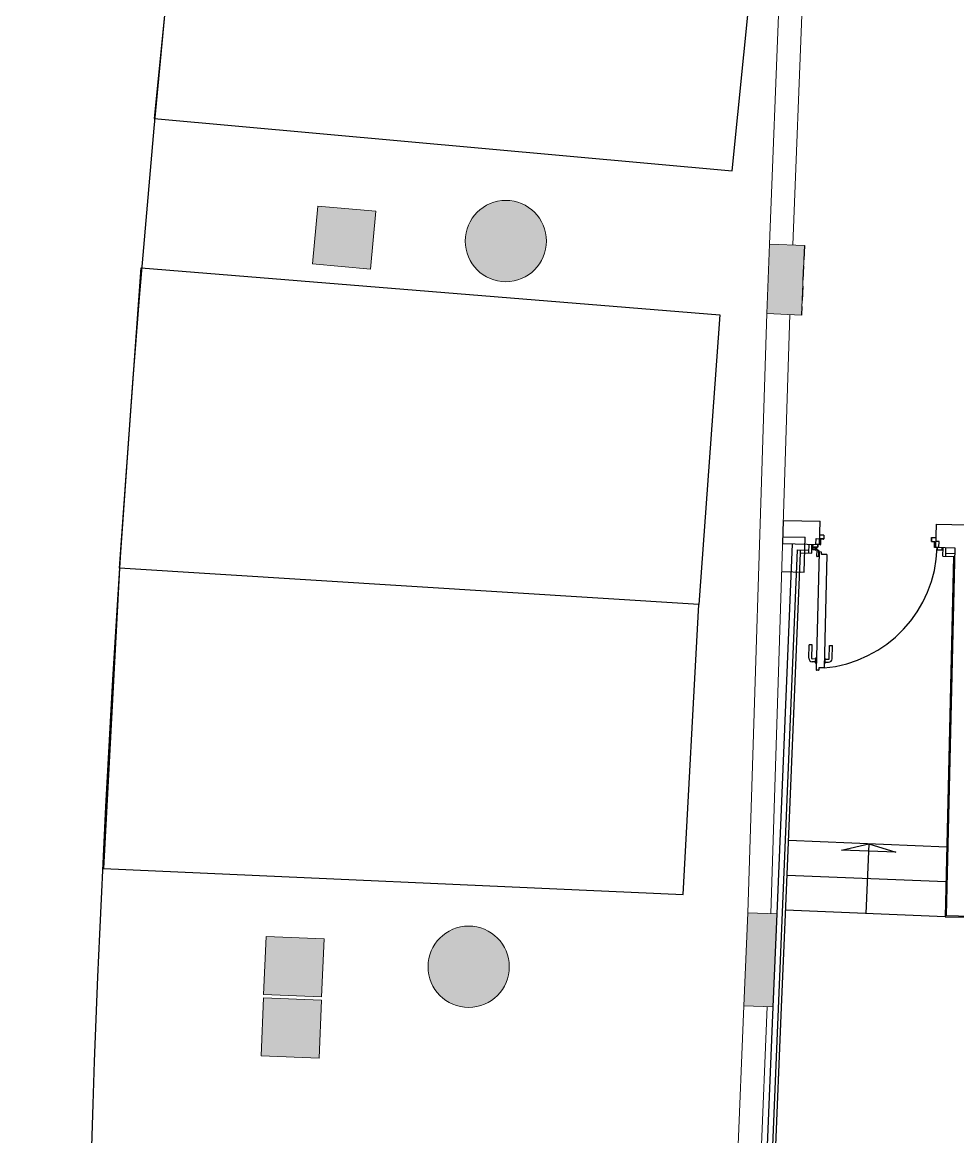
# Model space of a CAD drawing. Header units: centimetres. Extents: x 139057 to 200038, y 34824 to 80516.
# Drawn here: x 171256 to 172062, y 63910 to 64869 of the extents above; entities that cross this region are included whole.
import ezdxf

# ---------------------------------------------------------------- set-up
doc = ezdxf.new("R2010")
doc.units = ezdxf.units.CM
doc.header["$LTSCALE"] = 100
doc.linetypes.add('HIDDEN2', pattern=[0.175, 0.125, -0.05])
doc.layers.get('0').update_dxf_attribs({"lineweight": 0})
for name, color, linetype in [('0.05', 57, 'Continuous'), ('0.10 Intonaco', 8, 'Continuous'), ('0.15', 9, 'Continuous'), ('0.15 E1-E2_Serramenti', 9, 'Continuous'), ('0.20 Cartongessi', 70, 'Continuous'), ('0.20 Murature', 50, 'Continuous'), ('A-SEGNALETICA', 250, 'Continuous'), ('E1-E2_124$0$A-WALL', 6, 'Continuous'), ('ST-COLS-colonne ca sopra', 3, 'HIDDEN2')]:
    doc.layers.add(name, color=color, linetype=linetype)
doc.layers.add('410_STRUTTURE_001-AM_0', color=7, linetype='Continuous', lineweight=0)
doc.layers.add('430_TAVOLATI_001-AM_0', color=3, linetype='Continuous', lineweight=0)

# ---------------------------------------------------------------- blocks, each defined once
blk = doc.blocks.new('A$C55570532')
blk.add_arc((0.0149, 1.0814), 1.0679, 276.34777, 359.91807)
at = {"layer": '0.15 E1-E2_Serramenti'}
for p, q in [((0.104, 1.164), (0.074, 1.164)), ((0.074, 1.164), (0.074, 1.1625)), ((0.104, 1.1625), (0.074, 1.1625)), ((0.1045, 1.162), (0.1045, 1.131)), ((0.106, 1.162), (0.106, 1.131)), ((0.0105, 1.0785), (0.009, 1.0785)), ((0.009, 1.0785), (0.009, 1.0595)), ((0.0105, 1.0785), (0.0105, 1.0595)), ((0.053, 1.059), (0.011, 1.059)), ((0.053, 1.0575), (0.011, 1.0575)), ((0.0535, 1.0795), (0.0535, 1.0595)), ((0.055, 1.0795), (0.055, 1.0595)), ((0.076, 1.0815), (0.0555, 1.0815)), ((0.076, 1.08), (0.0555, 1.08)), ((0.0765, 1.1285), (0.0765, 1.082)), ((0.078, 1.1285), (0.078, 1.082)), ((0.104, 1.1305), (0.0785, 1.1305)), ((0.104, 1.129), (0.0785, 1.129))]:
    blk.add_line(p, q, dxfattribs=at)
at = {"layer": '0.15 E1-E2_Serramenti', "ltscale": 0.02}
for p, q in [((0.011, 1.0565), (0.011, 1.042)), ((0.013, 1.0575), (0.013, 1.0525)), ((0.039, 1.0575), (0.0438, 1.0444)), ((0.013, 1.0525), (0.0355, 1.0525)), ((0.016, 1.037), (0.035, 1.037)), ((0.0355, 1.0525), (0.0388, 1.0435)), ((0.0465, 1.0307), (0.0465, 0.982)), ((0.062, 1.0234), (0.0471, 1.0311)), ((0.0643, 1.0278), (0.0498, 1.0353)), ((0.067, 0.977), (0.0515, 0.977)), ((0.062, 1.0234), (0.062, 0.979)), ((0.067, 0.979), (0.062, 0.979)), ((0.067, 1.016), (0.067, 1.0234)), ((0.067, 1.016), (0.067, 0.001)), ((0.087, 1.017), (0.068, 1.017)), ((0.088, 0.998), (0.088, 1.016)), ((0.088, 1.0039), (0.088, 0.9989)), ((0.133, 0.997), (0.089, 0.997)), ((0.134, 0.996), (0.134, 0.021)), ((0, 0.1), (0, 0.215)), ((0.025, 0.215), (0, 0.215)), ((0.025, 0.1), (0.025, 0.215)), ((0.176, 0.215), (0.201, 0.215)), ((0.176, 0.1), (0.176, 0.215)), ((0.201, 0.1), (0.201, 0.215)), ((0.0595, 0.061), (0.0595, 0.104)), ((0.067, 0.105), (0.0605, 0.105)), ((0.134, 0.105), (0.1405, 0.105)), ((0.1415, 0.061), (0.1415, 0.104)), ((0.0595, 0.095), (0.03, 0.095)), ((0.0595, 0.07), (0.03, 0.07)), ((0.067, 0.06), (0.0605, 0.06)), ((0.088, 0.019), (0.088, 0.001)), ((0.133, 0.02), (0.089, 0.02)), ((0.134, 0.06), (0.1405, 0.06)), ((0.1415, 0.095), (0.171, 0.095)), ((0.1415, 0.07), (0.171, 0.07)), ((0.087, 0), (0.068, 0))]:
    blk.add_line(p, q, dxfattribs=at)
at = {"layer": '0.15 E1-E2_Serramenti'}
blk.add_lwpolyline([(1.034, 1.129, -0.414214), (1.032, 1.131), (1.032, 1.162, -0.414214), (1.034, 1.164), (1.064, 1.164), (1.064, 1.1625), (1.034, 1.1625, 0.414214), (1.0335, 1.162), (1.0335, 1.131, 0.414214), (1.034, 1.1305), (1.0595, 1.1305, -0.414214), (1.0615, 1.1285), (1.0615, 1.082, 0.414214), (1.062, 1.0815), (1.0825, 1.0815, -0.414214), (1.0845, 1.0795), (1.0845, 1.0595, 0.414214), (1.085, 1.059), (1.127, 1.059, 0.414214), (1.1275, 1.0595), (1.1275, 1.0785), (1.129, 1.0785), (1.129, 1.0595, -0.414214), (1.127, 1.0575), (1.085, 1.0575, -0.414214), (1.083, 1.0595), (1.083, 1.0795, 0.414214), (1.0825, 1.08), (1.062, 1.08, -0.414214), (1.06, 1.082), (1.06, 1.1285, 0.414214), (1.0595, 1.129)], format="xyb", close=True, dxfattribs=at)
for points in [[(0.069, 1.0815), (0.039, 1.0815), (0.039, 1.1315), (0.069, 1.1315)], [(1.069, 1.0815), (1.099, 1.0815), (1.099, 1.1315), (1.069, 1.1315)]]:
    blk.add_lwpolyline(points, close=True, dxfattribs=at)
at = {"layer": '0.15 E1-E2_Serramenti', "ltscale": 0.02}
blk.add_circle((0.0425, 1.037), 0.0075, dxfattribs=at)
at = {"layer": '0.15 E1-E2_Serramenti'}
for centre, radius, start, end in [((0.104, 1.162), 0.002, 0, 90), ((0.104, 1.162), 0.0005, 0, 90), ((0.053, 1.0595), 0.0005, 270, 360), ((0.053, 1.0595), 0.002, 270, 360), ((0.0555, 1.0795), 0.002, 90, 180), ((0.0555, 1.0795), 0.0005, 90, 180), ((0.076, 1.082), 0.0005, 270, 0), ((0.076, 1.082), 0.002, 270, 0), ((0.0785, 1.1285), 0.002, 90, 180), ((0.0785, 1.1285), 0.0005, 90, 180), ((0.104, 1.131), 0.0005, 270, 0), ((0.104, 1.131), 0.002, 270, 0)]:
    blk.add_arc(centre, radius, start, end, dxfattribs=at)
at = {"layer": '0.15 E1-E2_Serramenti', "ltscale": 0.02}
for centre, radius, start, end in [((0.011, 1.0595), 0.002, 180, 270), ((0.011, 1.0595), 0.0005, 180, 270), ((0.012, 1.0565), 0.001, 90, 180), ((0.016, 1.042), 0.005, 180, 270), ((0.0515, 0.982), 0.005, 180, 270), ((0.062, 1.0234), 0.005, 360, 62.67611), ((0.068, 1.016), 0.001, 90, 180), ((0.087, 1.016), 0.001, 0, 90), ((0.089, 0.998), 0.001, 180, 270), ((0.133, 0.996), 0.001, 0, 90), ((0.03, 0.1), 0.03, 180, 270), ((0.03, 0.1), 0.005, 180, 270), ((0.0605, 0.104), 0.001, 90, 180), ((0.1405, 0.104), 0.001, 360, 90), ((0.171, 0.1), 0.005, 270, 360), ((0.171, 0.1), 0.03, 270, 360), ((0.0605, 0.061), 0.001, 180, 270), ((0.068, 0.001), 0.001, 180, 270), ((0.087, 0.001), 0.001, 270, 360), ((0.089, 0.019), 0.001, 90, 180), ((0.133, 0.021), 0.001, 270, 360), ((0.1405, 0.061), 0.001, 270, 360)]:
    blk.add_arc(centre, radius, start, end, dxfattribs=at)

msp = doc.modelspace()

# ---------------------------------------------------------------- hatches: boundary and pattern name
at = {"layer": '410_STRUTTURE_001-AM_0'}
h = msp.add_hatch(color=256, dxfattribs=at)
h.paths.add_polyline_path([(170548.4, 67942.09), (170562.59, 67995.23), (170615.73, 67981.04), (170601.54, 67927.91)])
h.paths.add_polyline_path([(170478.06, 67321.22), (170492.25, 67374.36), (170545.39, 67360.17), (170531.2, 67307.03)])
h.paths.add_polyline_path([(170681.5, 67906.56), (170695.69, 67959.7), (170748.83, 67945.51), (170734.64, 67892.37)])
h.paths.add_polyline_path([(170352.07, 66791.64), (170366.26, 66844.78), (170313.12, 66858.97), (170298.93, 66805.83)])
h.paths.add_polyline_path([(170851.96, 66320.83), (170866.15, 66373.97), (170813.01, 66388.16), (170798.82, 66335.02)])
h.paths.add_polyline_path([(170233.98, 66560.95), (170246.88, 66609.26), (170198.57, 66622.15), (170185.68, 66573.85)])
h.paths.add_polyline_path([(170027.62, 65788.02), (170040.51, 65836.33), (169992.21, 65849.23), (169979.31, 65800.92)])
h.paths.add_polyline_path([(170330.97, 64078.41), (170345.15, 64131.55), (170292.01, 64145.74), (170277.83, 64092.6)])
h.paths.add_polyline_path([(169939.98, 65442.19), (169954.17, 65495.33), (169901.03, 65509.52), (169886.84, 65456.38)])
h.paths.add_polyline_path([(169827.92, 64813.92), (169842.11, 64867.06), (169788.97, 64881.25), (169774.78, 64828.11)])
h.paths.add_polyline_path([(169725.81, 64239.98), (169740, 64293.12), (169686.86, 64307.31), (169672.67, 64254.17)])
h.paths.add_polyline_path([(169710.85, 64183.95), (169671.88, 64251.39), (169671.9, 64251.27), (169657.71, 64198.14)])
h.paths.add_polyline_path([(170743.47, 65596.89), (170756.37, 65645.2), (170804.68, 65632.3), (170791.78, 65584)])
h.paths.add_polyline_path([(170638.14, 64065.88), (170640.39, 64120.83), (170585.43, 64123.08), (170583.18, 64068.12)])
h.paths.add_polyline_path([(170461.55, 64510.93), (170475.74, 64564.07), (170422.6, 64578.26), (170408.41, 64525.12)])
h.paths.add_polyline_path([(170685.06, 64781.88), (170699.25, 64835.02), (170646.11, 64849.2), (170631.92, 64796.07)])
h.paths.add_polyline_path([(170598.64, 64965.03), (170612.83, 65018.17), (170559.69, 65032.36), (170545.5, 64979.22)])
h.paths.add_polyline_path([(170580.81, 64010.17), (170583.06, 64065.13), (170638.02, 64062.88), (170635.77, 64007.92)])
h.paths.add_polyline_path([(170316.25, 64022.31), (170330.44, 64075.45), (170276.94, 64088.27), (170263.11, 64036.5)])
h.paths.add_polyline_path([(169617.52, 63634.29), (169631.71, 63687.42), (169578.57, 63701.61), (169564.38, 63648.47)])
h.paths.add_polyline_path([(169824.35, 62530.2), (169837.25, 62578.51), (169788.94, 62591.41), (169776.04, 62543.1)])
h.paths.add_polyline_path([(169916.15, 62894.64), (169969.29, 62880.45), (169983.48, 62933.59), (169930.34, 62947.77)])
h.paths.add_polyline_path([(170613.45, 63425.44), (170626.34, 63473.75), (170578.04, 63486.65), (170565.14, 63438.34)])
h.paths.add_polyline_path([(170146.62, 63467.8), (170160.81, 63520.94), (170107.67, 63535.13), (170093.48, 63481.99)])
h.paths.add_polyline_path([(170608.87, 62320.74), (170621.77, 62369.04), (170573.46, 62381.94), (170560.56, 62333.63)])
h.paths.add_polyline_path([(171142.51, 67725.83), (171156.7, 67778.97), (171209.84, 67764.78), (171195.65, 67711.64)])
h.paths.add_polyline_path([(170970.67, 67030.42), (170984.86, 67083.56), (171038, 67069.37), (171023.81, 67016.24)])
edge = h.paths.add_edge_path()
edge.add_arc((171939.42, 66525.14), 35, 0, 360)
edge = h.paths.add_edge_path()
edge.add_arc((172083.76, 67125.68), 35, 0, 360)
h.paths.add_polyline_path([(172225.45, 66505.87), (172254.6, 66498.78), (172268.76, 66557.09), (172239.61, 66564.17)])
h.paths.add_polyline_path([(172393.47, 66998.03), (172432.26, 66988.26), (172464.03, 67114.32), (172425.24, 67124.09)], flags=17)
h.paths.add_polyline_path([(171987.79, 67119.56), (172000.66, 67167.87), (171952.35, 67180.75), (171939.47, 67132.44)])
h.paths.add_polyline_path([(171841.36, 66514.8), (171852.17, 66563.61), (171803.36, 66574.43), (171792.54, 66525.62)])
edge = h.paths.add_edge_path()
edge.add_arc((171822.44, 65916.7), 35, 0, 360)
edge = h.paths.add_edge_path()
edge.add_arc((172254.92, 67717.19), 35, 0, 360)
h.paths.add_polyline_path([(172225.45, 66505.87), (172254.6, 66498.78), (172268.76, 66557.09), (172239.61, 66564.17)])
h.paths.add_polyline_path([(172093.63, 65861.02), (172123.15, 65855.66), (172133.87, 65914.69), (172104.36, 65920.05)])
h.paths.add_polyline_path([(172393.47, 66998.03), (172432.26, 66988.26), (172464.03, 67114.32), (172425.24, 67124.09)])
h.paths.add_polyline_path([(172134.58, 67636.14), (172149.21, 67683.95), (172101.4, 67698.58), (172086.77, 67650.77)])
h.paths.add_polyline_path([(171720.26, 65902.16), (171728.99, 65951.39), (171679.76, 65960.12), (171671.02, 65910.89)])
edge = h.paths.add_edge_path()
edge.add_line((169725.04, 64237.09), (169671.88, 64251.39))
edge.add_line((169710.85, 64183.95), (169725.04, 64237.09))
h = msp.add_hatch(color=256, dxfattribs=at)
h.paths.add_polyline_path([(173097.36, 66917.94, 1), (173132.36, 66917.94, 1)])
h.paths.add_polyline_path([(172464.03, 67114.32), (172425.24, 67124.09), (172393.47, 66998.03), (172432.26, 66988.26)])
h.paths.add_polyline_path([(172268.76, 66557.09), (172239.61, 66564.17), (172225.45, 66505.87), (172254.6, 66498.78)])
h.paths.add_polyline_path([(171904.42, 66525.14, 1), (171974.42, 66525.14, 1)])
h.paths.add_polyline_path([(171852.17, 66563.61), (171803.36, 66574.43), (171792.54, 66525.62), (171841.36, 66514.8)])
h.paths.add_polyline_path([(171939.47, 67132.44), (171987.79, 67119.56), (172000.66, 67167.87), (171952.35, 67180.75)])
h.paths.add_polyline_path([(172118.76, 67125.68, 1), (172048.76, 67125.68, 1)])
h.paths.add_polyline_path([(171575.4, 65289.12), (171624.96, 65282.49), (171631.59, 65332.05), (171582.03, 65338.68)])
h.paths.add_polyline_path([(171698.34, 65301.54, 1), (171768.34, 65301.54, 1)])
h.paths.add_polyline_path([(172000.85, 65311.96), (171999.49, 65287), (172079.39, 65282.7), (172080.74, 65307.66)])
h.paths.add_polyline_path([(172504.9, 65260.36, 1), (172469.9, 65260.36, 1)])
h.paths.add_polyline_path([(173206.68, 65219.17, 1), (173276.68, 65219.17, 1)])
h.paths.add_polyline_path([(173189.94, 64670.82, 1), (173259.94, 64670.82, 1)])
h.paths.add_polyline_path([(171897.35, 64618.35), (171927.33, 64617.1), (171929.81, 64677.05), (171899.84, 64678.29)])
h.paths.add_polyline_path([(171707.57, 64680.86, 1), (171637.57, 64680.86, 1)])
h.paths.add_polyline_path([(171506.14, 64661.2), (171555.94, 64656.7), (171560.44, 64706.5), (171510.64, 64711)])
h.paths.add_polyline_path([(171463.9, 64032.08), (171513.86, 64030.03), (171515.91, 64079.99), (171465.96, 64082.04)])
h.paths.add_polyline_path([(171511.7, 63977.08), (171513.74, 64027.04), (171463.78, 64029.08), (171461.74, 63979.12)])
h.paths.add_polyline_path([(171605.55, 64055.93, 1), (171675.55, 64055.93, 1)])
h.paths.add_polyline_path([(171905.94, 64101.37), (171880.96, 64102.36), (171877.69, 64022.42), (171902.67, 64021.44)])
h.paths.add_polyline_path([(173199.59, 64122.31, 1), (173269.59, 64122.31, 1)])
h.paths.add_polyline_path([(173235.58, 63574.89, 1), (173305.58, 63574.89, 1)])
h.paths.add_polyline_path([(172861.35, 63523.02), (172858.65, 63552.9), (172798.89, 63547.48), (172801.6, 63517.6)])
h.paths.add_polyline_path([(172419.06, 63501.44, 1), (172489.06, 63501.44, 1)])
h.paths.add_polyline_path([(171880.44, 63484.64), (171855.46, 63485.68), (171852.03, 63405.75), (171877.01, 63404.72)])
h.paths.add_polyline_path([(171602.63, 63428.01, 1), (171672.63, 63428.01, 1)])
h.paths.add_polyline_path([(171448.52, 63390.7), (171498.52, 63390.5), (171498.71, 63440.5), (171448.71, 63440.7)])
h.paths.add_polyline_path([(171461.02, 62750.1), (171510.98, 62752.08), (171509.01, 62802.04), (171459.05, 62800.06)])
h.paths.add_polyline_path([(171629.13, 62798.43, 1), (171699.13, 62798.43, 1)])
h.paths.add_polyline_path([(171855.47, 62863.54), (171830.51, 62864.96), (171825.83, 62785.1), (171850.79, 62783.68)])
h.paths.add_polyline_path([(172533.45, 62914.12, 1), (172463.45, 62914.12, 1)])
h.paths.add_polyline_path([(172926.57, 62958.35), (172922.47, 62988.07), (172863.03, 62979.86), (172867.13, 62950.14)])
h.paths.add_polyline_path([(173367.85, 63029.83, 1), (173297.85, 63029.83, 1)])
h.paths.add_polyline_path([(173386.24, 62488.39, 1), (173456.24, 62488.39, 1)])
h.paths.add_polyline_path([(172594.12, 62403.89), (172652.48, 62417.8), (172638.57, 62476.17), (172580.21, 62462.26)])
h.paths.add_polyline_path([(171941.76, 62169.42), (171966.3, 62174.16), (171951.22, 62252.73), (171926.68, 62247.98)])
h.paths.add_polyline_path([(171685.3, 62168.54, 1), (171755.3, 62168.54, 1)])
h.paths.add_polyline_path([(171551.44, 62111.48), (171547.29, 62161.31), (171497.46, 62157.15), (171501.62, 62107.32)])
h.paths.add_polyline_path([(171564.33, 61513.08), (171570.67, 61463.48), (171620.27, 61469.82), (171613.93, 61519.41)])
h.paths.add_polyline_path([(171635.86, 61377.34), (171643.11, 61348.23), (171691.62, 61360.31), (171684.37, 61389.42)])
h.paths.add_polyline_path([(171771.36, 61539.72, 1), (171841.36, 61539.72, 1)])
h.paths.add_polyline_path([(172069.21, 61642.9), (172044.67, 61638.15), (172059.75, 61559.58), (172084.29, 61564.33)])
h.paths.add_polyline_path([(171984.32, 61420.39), (172013.77, 61426.09), (172004.27, 61475.18), (171974.82, 61469.48)])
h.paths.add_polyline_path([(172512.5, 61527.43), (172483.04, 61521.73), (172492.54, 61472.64), (172521.99, 61478.34)])
h.paths.add_polyline_path([(172945.84, 61590.26), (172938.88, 61619.45), (172890.24, 61607.86), (172897.2, 61578.67)])
h.paths.add_polyline_path([(173500.56, 61951.83, 1), (173570.56, 61951.83, 1)])
h.paths.add_polyline_path([(173059.65, 61182.92), (173051.1, 61211.68), (173003.17, 61197.43), (173011.72, 61168.67)])
h.paths.add_polyline_path([(172597.97, 61085.68), (172568.51, 61079.98), (172578.01, 61030.89), (172607.46, 61036.59)])
h.paths.add_polyline_path([(172067.68, 60879.1), (172097.14, 60884.79), (172087.64, 60933.88), (172058.19, 60928.18)])
h.paths.add_polyline_path([(171730.99, 60780.44), (171780.23, 60789.13), (171771.54, 60838.37), (171722.3, 60829.68)])
h.paths.add_polyline_path([(171678.8, 60771.24), (171728.04, 60779.92), (171719.35, 60829.16), (171670.11, 60820.48)])
h.paths.add_polyline_path([(171771.47, 60289.02), (171781.96, 60240.13), (171830.84, 60250.62), (171820.36, 60299.51)])
h.paths.add_polyline_path([(171833.78, 60251.25), (171882.67, 60261.73), (171872.18, 60310.62), (171823.29, 60300.14)])
h.paths.add_polyline_path([(172186.65, 60419.6), (172157.2, 60413.9), (172166.7, 60364.81), (172196.15, 60370.51)])
h.paths.add_polyline_path([(172673.14, 60539.2), (172702.6, 60544.9), (172693.1, 60593.99), (172663.65, 60588.29)])
h.paths.add_polyline_path([(173205.4, 60730.58), (173195.63, 60758.94), (173148.36, 60742.66), (173158.13, 60714.3)])
h.paths.add_polyline_path([(173311.75, 60296.96), (173358.22, 60315.43), (173347.14, 60343.31), (173300.67, 60324.84)])
h.paths.add_polyline_path([(172771.85, 60186.98), (172742.4, 60181.28), (172751.89, 60132.19), (172781.35, 60137.89)])
h.paths.add_polyline_path([(172312.36, 59877.56), (172282.91, 59871.86), (172292.4, 59822.77), (172321.88, 59828.47)])
h.paths.add_polyline_path([(173368.34, 59347.78), (173346.19, 59403.54), (173290.42, 59381.4), (173312.57, 59325.62)])
h.paths.add_polyline_path([(174210.89, 59878.92, 1), (174280.89, 59878.92, 1)])
h.paths.add_polyline_path([(174066.11, 60383.73, 1), (173996.11, 60383.73, 1)])
h.paths.add_polyline_path([(173620.86, 58923.47, 1), (173550.86, 58923.47, 1)])
h.paths.add_polyline_path([(173884.86, 58386.58, 1), (173814.86, 58386.58, 1)])
h.paths.add_polyline_path([(174449.68, 59385.02, 1), (174519.68, 59385.02, 1)])
h.paths.add_polyline_path([(174781.94, 58903.16, 1), (174711.94, 58903.16, 1)])
h.paths.add_polyline_path([(175067.05, 58434.46, 1), (174997.05, 58434.46, 1)])
h.paths.add_polyline_path([(175304.37, 57980.02, 1), (175374.37, 57980.02, 1)])
h.paths.add_polyline_path([(175703.17, 57540.87, 1), (175633.17, 57540.87, 1)])
h.paths.add_polyline_path([(175196.31, 56374.7, 1), (175126.31, 56374.7, 1)])
h.paths.add_polyline_path([(176052.7, 57118.03, 1), (175982.7, 57118.03, 1)])
h.paths.add_polyline_path([(176488.74, 56567.52, 1), (176418.74, 56567.52, 1)])
h.paths.add_polyline_path([(176794.78, 55975.9, 1), (176864.78, 55975.9, 1)])
h.paths.add_polyline_path([(175491.63, 55908.34, 1), (175561.63, 55908.34, 1)])
h.paths.add_polyline_path([(177107.53, 55348.52, 1), (177177.53, 55348.52, 1)])
h.paths.add_polyline_path([(177367.67, 55079.58), (177360.98, 55098.42), (177342.13, 55091.73), (177348.83, 55072.88)])
h.paths.add_polyline_path([(177392.95, 55032.33), (177376.21, 55079.45), (177347.94, 55069.41), (177364.68, 55022.29)])
h.paths.add_polyline_path([(177483.46, 54775.83), (177493.5, 54747.56), (177540.62, 54764.3), (177530.58, 54792.57)])

# ---------------------------------------------------------------- linework, layer by layer
at = {"layer": '0.05'}
msp.add_line((171985.3, 64161.74, 0), (171982.82, 64101.79, 0), dxfattribs=at)
at = {"layer": '0.05', "elevation": 0}
msp.add_lwpolyline([(171961.64, 64156.44), (171985.3, 64161.74), (172008.44, 64154.5)], close=True, dxfattribs=at)
at = {"layer": '0.10 Intonaco'}
for p, q in [((172058.28, 64409.33, 0), (172051, 64098.97, 0)), ((172051, 64098.97, 0), (172083.5, 64098.21, 0))]:
    msp.add_line(p, q, dxfattribs=at)
at = {"layer": '0.15'}
for p, q in [((172052.41, 64158.97, 0), (171916.12, 64164.6, 0)), ((172051.71, 64128.97, 0), (171914.88, 64134.63, 0)), ((172051, 64098.97, 0), (171913.64, 64104.65, 0))]:
    msp.add_line(p, q, dxfattribs=at)
at = {"layer": '0.20 Cartongessi', "color": 8}
for p, q in [((171887.94, 63545, 0), (171923.96, 64414.98, 0)), ((171923.96, 64414.98, 0), (171933.65, 64414.75, 0)), ((171926.35, 64412.42, 0), (171926.4, 64414.92, 0)), ((171933.6, 64412.25, 0), (171933.77, 64419.75, 0)), ((172051.56, 64409.49, 0), (172051.74, 64416.99, 0)), ((172051.62, 64411.99, 0), (172059.34, 64411.81, 0))]:
    msp.add_line(p, q, dxfattribs=at)
at = {"layer": '0.20 Cartongessi'}
for p, q in [((171919.16, 64420.09, 0), (171905.98, 64101.37, 0)), ((171936.09, 64412.2, 0), (171936.27, 64419.69, 0)), ((172049.06, 64409.55, 0), (172049.24, 64417.05, 0)), ((171913.47, 64101.06, 0), (171926.35, 64412.42, 0)), ((171926.35, 64412.42, 0), (171936.09, 64412.2, 0)), ((172049.06, 64409.55, 0), (172059.28, 64409.31, 0)), ((171905.98, 64101.37, 0), (171902.67, 64021.44, 0)), ((171910.16, 64021.13, 0), (171913.47, 64101.06, 0)), ((171902.67, 64021.44, 0), (171882.93, 63544.67, 0)), ((171890.45, 63545.17, 0), (171910.16, 64021.13, 0))]:
    msp.add_line(p, q, dxfattribs=at)
at = {"layer": '0.20 Murature'}
for p, q in [((171911.07, 64420.28, 0), (171911.71, 64440.27, 0)), ((171911.71, 64440.27, 0), (171943.4, 64439.53, 0)), ((171942.77, 64419.54, 0), (171943.4, 64439.53, 0)), ((172043.38, 64437.19, 0), (172042.74, 64417.2, 0)), ((172043.38, 64437.19, 0), (172274.86, 64431.76, 0)), ((171911.07, 64420.28, 0), (171942.77, 64419.54, 0)), ((172042.74, 64417.2, 0), (172059.45, 64416.81, 0)), ((172059.45, 64416.81, 0), (172052.03, 64099.95, 0)), ((172052.03, 64099.95, 0), (172083.53, 64099.21, 0))]:
    msp.add_line(p, q, dxfattribs=at)
at = {"layer": '410_STRUTTURE_001-AM_0'}
for p, q in [((171897.35, 64618.35, 0), (171899.84, 64678.29, 0)), ((171899.84, 64678.29, 0), (171929.81, 64677.05, 0)), ((171927.33, 64617.1, 0), (171929.81, 64677.05, 0)), ((171897.35, 64618.35, 0), (171927.33, 64617.1, 0)), ((171880.96, 64102.36, 0), (171877.69, 64022.42, 0)), ((171905.94, 64101.37, 0), (171880.96, 64102.36, 0)), ((171905.94, 64101.37, 0), (171902.66, 64021.4, 0)), ((171902.67, 64021.44, 0), (171877.69, 64022.42, 0))]:
    msp.add_line(p, q, dxfattribs=at)
at = {"layer": '410_STRUTTURE_001-AM_0', "elevation": 0}
for points in [[(171555.94, 64656.7), (171560.44, 64706.5), (171510.64, 64711), (171506.14, 64661.2)], [(171513.86, 64030.03), (171515.91, 64079.99), (171465.96, 64082.04), (171463.9, 64032.08)], [(171461.74, 63979.12), (171511.7, 63977.08), (171513.74, 64027.04), (171463.78, 64029.08)]]:
    msp.add_lwpolyline(points, close=True, dxfattribs=at)
at = {"layer": '410_STRUTTURE_001-AM_0'}
for centre in [(171672.57, 64680.86, 0), (171640.55, 64055.93, 0)]:
    msp.add_circle(centre, 35, dxfattribs=at)
at = {"layer": '430_TAVOLATI_001-AM_0'}
for p, q in [((171899.84, 64678.29, 0), (171921.27, 65234.79, 0)), ((171919.82, 64677.52, 0), (171941.17, 65231.71, 0)), ((171880.96, 64102.36, 0), (171897.35, 64618.35, 0)), ((171900.95, 64101.72, 0), (171917.34, 64617.51, 0)), ((171855.46, 63485.68, 0), (171877.69, 64022.42, 0)), ((171875.45, 63484.85, 0), (171897.67, 64021.6, 0))]:
    msp.add_line(p, q, dxfattribs=at)
at = {"layer": 'A-SEGNALETICA', "elevation": 0}
for points in [[(171369.68, 64786.42), (171867.63, 64741.21), (171892.53, 64989.97), (171395.49, 65044.33)], [(171325.97, 64140.44), (171825.48, 64118.29), (171838.85, 64367.93), (171339.84, 64399.26)]]:
    msp.add_lwpolyline(points, close=True, dxfattribs=at)
msp.add_lwpolyline([(171339.84, 64399.26), (171358.45, 64657.78), (171856.81, 64617.28), (171838.85, 64367.93)], dxfattribs=at)
at = {"layer": 'A-SEGNALETICA'}
msp.add_arc((186133.55, 63431.22, 0), 14825.48, 170.393708, 188.520739, dxfattribs=at)
at = {"layer": 'E1-E2_124$0$A-WALL'}
for p, q in [((171911.26, 64426.28, 0), (171930.39, 64425.84, 0)), ((171929.68, 64395.84, 0), (171930.39, 64425.84, 0)), ((171910.31, 64396.3, 0), (171929.68, 64395.84, 0))]:
    msp.add_line(p, q, dxfattribs=at)
at = {"layer": 'ST-COLS-colonne ca sopra'}
msp.add_line((171929.81, 64677.05, 0), (171927.33, 64617.1, 0), dxfattribs=at)

# ---------------------------------------------------------------- block references
at = {"layer": '0.15 E1-E2_Serramenti', "ltscale": 50, "xscale": 100.0000000000001, "yscale": 100.0000000000001, "zscale": 100.0000000000001, "rotation": 358.6600000001176}
msp.add_blockref('A$C55570532', (171933.34, 64311.58, 0), dxfattribs=at)

doc.saveas('drawing.dxf')
